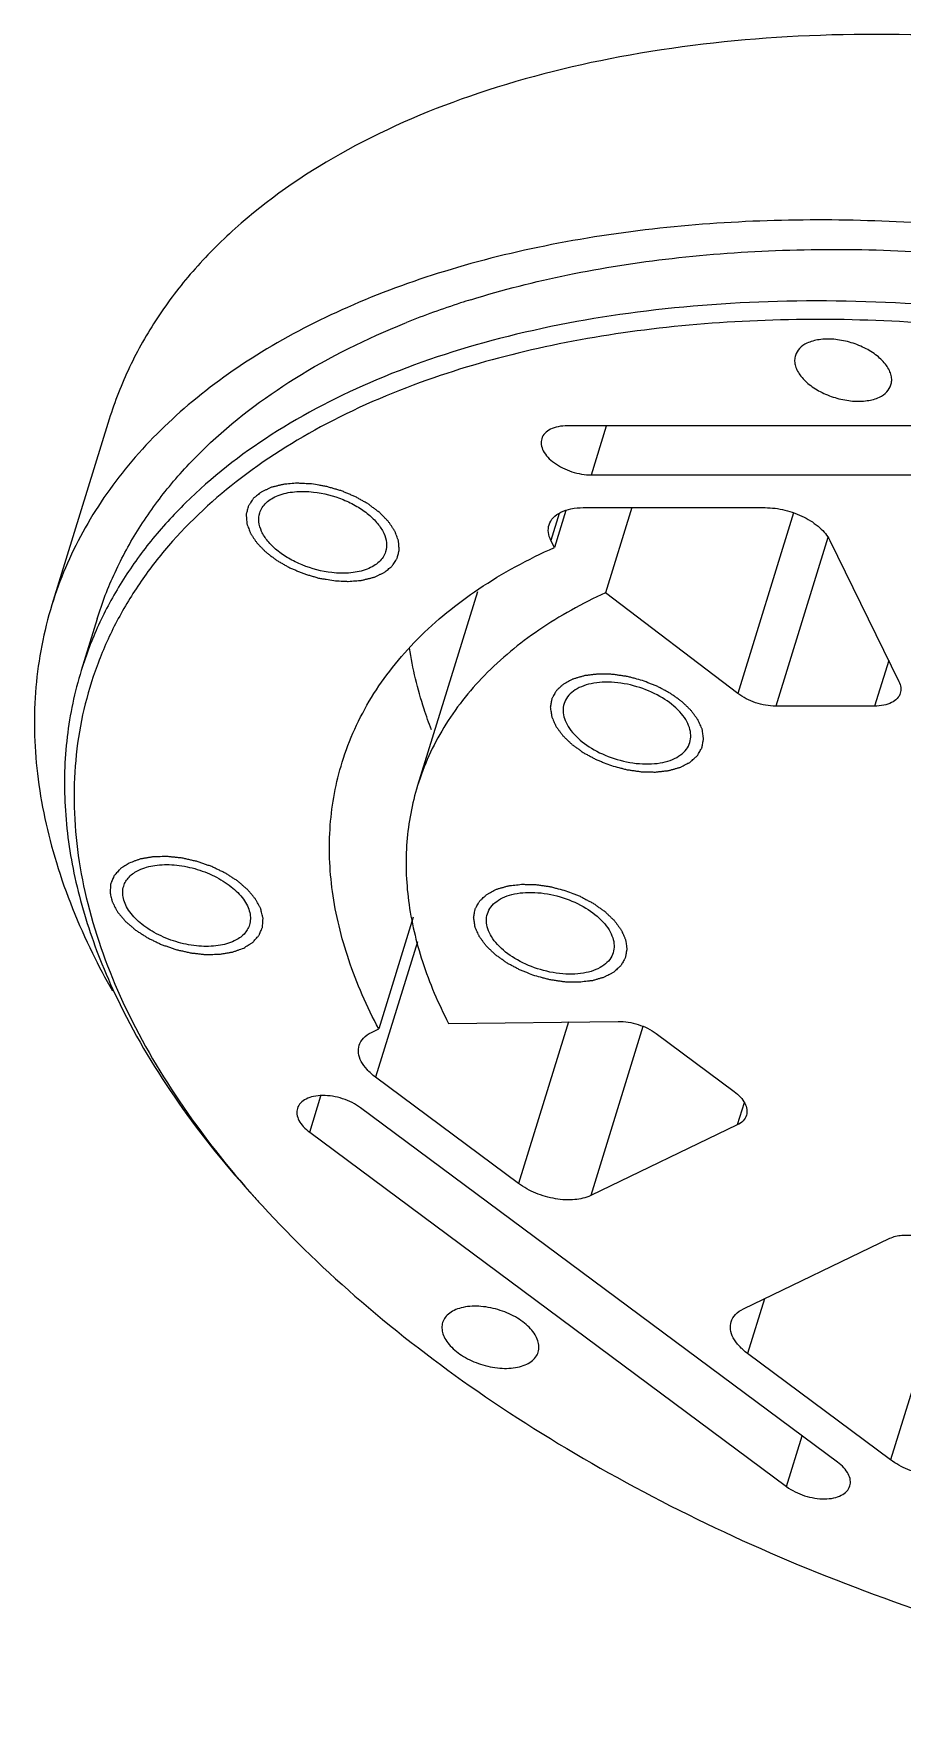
# Model space of a CAD drawing. Header units: millimetres. Extents: x -1 to 595, y 0 to 420.
# Drawn here: x 263.9 to 296.9, y 75.7 to 139.3 of the extents above; entities that cross this region are included whole.
import ezdxf

# ---------------------------------------------------------------- set-up
doc = ezdxf.new("R2010")
doc.units = ezdxf.units.MM
doc.header["$LTSCALE"] = 32.67
doc.layers.get('0').update_dxf_attribs({"linetype": 'CONTINUOUS'})
doc.layers.add('3_ALL_AXES', color=7, linetype='CONTINUOUS')
doc.layers.add('7_ALL_FEATURES', color=7, linetype='CONTINUOUS')

msp = doc.modelspace()

# ---------------------------------------------------------------- linework, layer by layer
at = {"color": 7, "linetype": 'CONTINUOUS'}
for p, q in [((266.7836, 124.6029), (264.605, 117.5529)), ((307.2134, 124.3538), (284.1869, 124.3538)), ((285.102, 122.489), (308.1285, 122.489)), ((284.125, 121.1354), (283.6915, 119.7326)), ((284.791, 121.2458), (291.699, 121.2458)), ((286.6369, 121.2458), (285.6383, 118.0142)), ((283.6915, 119.7326), (283.559, 120.0026)), ((294.1512, 120.0026), (296.7825, 114.6406)), ((280.77, 118.0418), (278.4967, 110.6857)), ((290.6578, 114.1885), (285.6383, 118.0142)), ((295.8585, 113.7081), (292.1019, 113.7081)), ((278.3315, 105.6862), (277.0198, 101.4416)), ((279.6715, 101.6558), (286.1144, 101.7322)), ((276.7396, 101.3066), (277.0198, 101.4416)), ((287.5637, 101.2661), (290.5194, 99.0706)), ((282.334, 95.5709), (276.8988, 99.6084)), ((294.4508, 84.9902), (276.3332, 98.4484)), ((274.3978, 97.516), (292.5154, 84.0578)), ((290.6387, 97.7969), (285.0737, 95.1158)), ((290.8714, 90.8092), (296.4364, 93.4902)), ((296.4658, 85.0735), (291.0305, 89.1109))]:
    msp.add_line(p, q, dxfattribs=at)
at = {"color": 9, "linetype": 'CONTINUOUS'}
for p, q in [((285.102, 122.489), (285.6783, 124.3538)), ((283.8753, 121.0262), (283.559, 120.0026)), ((292.7776, 121.0479), (290.6578, 114.1885)), ((294.0794, 120.1072), (292.1019, 113.7081)), ((296.3923, 115.4357), (295.8585, 113.7081)), ((278.4874, 104.7493), (276.8988, 99.6084)), ((284.2311, 101.7099), (282.334, 95.5709)), ((287.0583, 101.5378), (285.0737, 95.1158)), ((274.3978, 97.516), (274.8258, 98.9013)), ((290.8988, 98.6384), (290.6387, 97.7969)), ((298.8735, 92.8649), (296.4658, 85.0735)), ((291.6749, 91.1963), (291.0305, 89.1109)), ((292.5154, 84.0578), (293.1111, 85.9854))]:
    msp.add_line(p, q, dxfattribs=at)
at = {"color": 7, "linetype": 'CONTINUOUS'}
for points, knots in [([(350.85, 111.3758), (350.0599, 112.9858), (348.0534, 116.1946), (344.1545, 120.6366), (339.3328, 124.8241), (333.7168, 128.6472), (327.4551, 132.0066), (320.7147, 134.8128), (313.6759, 136.9908), (306.5275, 138.4821), (299.4609, 139.2468), (292.6642, 139.2643), (286.3171, 138.5333), (280.5845, 137.0693), (275.6161, 134.905), (272.1458, 132.4944), (269.9348, 130.2677), (268.583, 128.5), (267.5131, 126.6124), (266.9923, 125.2784), (266.7833, 124.6017)], [0, 0, 0, 0, 0.0543444, 0.1139481, 0.1785209, 0.2473446, 0.3194049, 0.3934861, 0.4682571, 0.5423489, 0.6144297, 0.6832828, 0.7478911, 0.8075362, 0.8619199, 0.9113104, 0.9344538, 0.956783, 0.9785396, 1, 1, 1, 1]), ([(283.2114, 123.8644), (283.1893, 123.7928), (283.179, 123.6283), (283.2677, 123.3828), (283.4438, 123.1461), (283.6951, 122.9291), (284.0063, 122.7438), (284.4708, 122.5559), (284.8514, 122.489), (285.102, 122.489)], [0, 0, 0, 0, 0.0864414, 0.1830848, 0.2952936, 0.4232571, 0.5636401, 0.7109672, 1, 1, 1, 1]), ([(284.1869, 124.3538), (284.0695, 124.3538), (283.8484, 124.3352), (283.5512, 124.2419), (283.3248, 124.0867), (283.2345, 123.9391), (283.2114, 123.8644)], [0, 0, 0, 0, 0.3037334, 0.5699635, 0.7977587, 1, 1, 1, 1]), ([(283.4904, 120.5933), (283.5212, 120.6929), (283.6415, 120.8897), (283.9435, 121.0964), (284.3397, 121.221), (284.6345, 121.2458), (284.791, 121.2458)], [0, 0, 0, 0, 0.202228, 0.4300771, 0.6961975, 1, 1, 1, 1]), ([(291.699, 121.2458), (291.9515, 121.2458), (292.4643, 121.1766), (293.1758, 120.9155), (293.7684, 120.5302), (294.0624, 120.1836), (294.1512, 120.0026)], [0, 0, 0, 0, 0.264725, 0.5366502, 0.7885287, 1, 1, 1, 1]), ([(283.559, 120.0026), (283.5122, 120.0979), (283.4467, 120.2935), (283.4621, 120.5019), (283.4904, 120.5933)], [0, 0, 0, 0, 0.5259618, 1, 1, 1, 1]), ([(275.631, 111.5731), (275.7637, 112.0022), (276.0856, 112.8489), (276.7289, 114.0579), (277.5294, 115.2026), (278.823, 116.6598), (280.8395, 118.2882), (282.695, 119.2877), (283.6915, 119.7326)], [0, 0, 0, 0, 0.11402, 0.2292481, 0.3468204, 0.4677741, 0.7229557, 1, 1, 1, 1]), ([(285.6383, 118.0142), (284.7558, 117.6098), (283.1125, 116.704), (281.0091, 114.978), (279.4225, 112.9699), (278.735, 111.4564), (278.4972, 110.6871)], [0, 0, 0, 0, 0.2766668, 0.531903, 0.7704923, 1, 1, 1, 1]), ([(279.0238, 112.8102), (278.924, 113.0692), (278.5625, 114.0819), (278.3059, 115.1333), (278.1887, 115.9224)], [0, 0, 0, 0, 0.2581204, 1, 1, 1, 1]), ([(296.7825, 114.6406), (296.8176, 114.5691), (296.8666, 114.4224), (296.8552, 114.2661), (296.834, 114.1975)], [0, 0, 0, 0, 0.5257576, 1, 1, 1, 1]), ([(292.1019, 113.7081), (291.8435, 113.7081), (291.3293, 113.8011), (290.8607, 114.0339), (290.6578, 114.1885)], [0, 0, 0, 0, 0.5033447, 1, 1, 1, 1]), ([(296.834, 114.1975), (296.8109, 114.1229), (296.7206, 113.9753), (296.4941, 113.8201), (296.197, 113.7268), (295.9758, 113.7081), (295.8585, 113.7081)], [0, 0, 0, 0, 0.2022154, 0.4300185, 0.6962564, 1, 1, 1, 1]), ([(277.0198, 101.4416), (276.5726, 102.2856), (275.8251, 103.9819), (275.1839, 106.6032), (275.0855, 109.1591), (275.3914, 110.7977), (275.631, 111.5731)], [0, 0, 0, 0, 0.2733415, 0.5277833, 0.7677657, 1, 1, 1, 1]), ([(278.4972, 110.6871), (278.2835, 109.9956), (278.0079, 108.5359), (278.0825, 106.2593), (278.6332, 103.9235), (279.2822, 102.4094), (279.6715, 101.6558)], [0, 0, 0, 0, 0.232735, 0.4729795, 0.727273, 1, 1, 1, 1]), ([(286.1144, 101.7322), (286.3721, 101.7352), (286.8875, 101.647), (287.3583, 101.4187), (287.5637, 101.2661)], [0, 0, 0, 0, 0.5017836, 1, 1, 1, 1]), ([(276.2783, 100.8207), (276.3099, 100.923), (276.4353, 101.1252), (276.6304, 101.254), (276.7396, 101.3066)], [0, 0, 0, 0, 0.468935, 1, 1, 1, 1]), ([(276.8988, 99.6084), (276.7823, 99.6949), (276.5763, 99.8762), (276.3486, 100.1882), (276.2349, 100.5109), (276.2492, 100.7266), (276.2783, 100.8207)], [0, 0, 0, 0, 0.3017904, 0.566564, 0.7950819, 1, 1, 1, 1]), ([(276.3332, 98.4484), (276.2331, 98.5228), (276.0126, 98.6559), (275.6522, 98.8026), (275.2724, 98.8944), (274.8988, 98.9253), (274.5557, 98.893), (274.2646, 98.7986), (274.043, 98.6441), (273.955, 98.4984), (273.9322, 98.4247)], [0, 0, 0, 0, 0.1394975, 0.2863954, 0.4337791, 0.5749137, 0.7038587, 0.8168403, 0.9137528, 1, 1, 1, 1]), ([(290.5194, 99.0706), (290.6067, 99.0057), (290.7611, 98.8698), (290.9318, 98.6361), (291.0171, 98.3941), (291.0067, 98.2325), (290.9849, 98.1619)], [0, 0, 0, 0, 0.3016789, 0.5665926, 0.7950831, 1, 1, 1, 1]), ([(273.9322, 98.4247), (273.9105, 98.3541), (273.9001, 98.1924), (273.9853, 97.9505), (274.1561, 97.7168), (274.3105, 97.5809), (274.3978, 97.516)], [0, 0, 0, 0, 0.2049337, 0.4334188, 0.6983271, 1, 1, 1, 1]), ([(290.9849, 98.1619), (290.9613, 98.085), (290.8672, 97.9332), (290.7207, 97.8363), (290.6387, 97.7969)], [0, 0, 0, 0, 0.4690612, 1, 1, 1, 1]), ([(285.0737, 95.1158), (284.8864, 95.0256), (284.4336, 94.925), (283.7168, 94.9666), (282.9867, 95.1758), (282.5342, 95.4222), (282.334, 95.5709)], [0, 0, 0, 0, 0.2162571, 0.4704579, 0.7407835, 1, 1, 1, 1]), ([(296.4364, 93.4902), (296.5769, 93.5579), (296.9165, 93.6334), (297.4541, 93.6021), (298.0016, 93.4453), (298.341, 93.2604), (298.4911, 93.1489)], [0, 0, 0, 0, 0.2162656, 0.4704628, 0.7407723, 1, 1, 1, 1]), ([(291.0305, 89.1109), (290.914, 89.1975), (290.708, 89.3788), (290.4804, 89.6907), (290.3666, 90.0135), (290.3809, 90.2291), (290.41, 90.3233)], [0, 0, 0, 0, 0.3017904, 0.566564, 0.7950819, 1, 1, 1, 1]), ([(290.41, 90.3233), (290.4416, 90.4256), (290.5671, 90.6277), (290.7622, 90.7566), (290.8714, 90.8092)], [0, 0, 0, 0, 0.468935, 1, 1, 1, 1]), ([(294.9163, 84.0815), (294.9381, 84.1521), (294.9485, 84.3138), (294.8632, 84.5557), (294.6925, 84.7894), (294.5381, 84.9253), (294.4508, 84.9902)], [0, 0, 0, 0, 0.2049337, 0.4334188, 0.6983271, 1, 1, 1, 1]), ([(299.2055, 84.6184), (299.0181, 84.5281), (298.5653, 84.4275), (297.8485, 84.4692), (297.1184, 84.6784), (296.6659, 84.9248), (296.4658, 85.0735)], [0, 0, 0, 0, 0.2162571, 0.4704579, 0.7407835, 1, 1, 1, 1]), ([(292.5154, 84.0578), (292.6155, 83.9834), (292.8359, 83.8503), (293.1964, 83.7036), (293.5762, 83.6118), (293.9498, 83.5809), (294.2929, 83.6132), (294.584, 83.7076), (294.8055, 83.8621), (294.8936, 84.0078), (294.9163, 84.0815)], [0, 0, 0, 0, 0.1394975, 0.2863954, 0.4337791, 0.5749137, 0.7038587, 0.8168403, 0.9137528, 1, 1, 1, 1])]:
    msp.add_open_spline(points, degree=3, knots=knots, dxfattribs=at)
at = {"color": 2, "linetype": 'CONTINUOUS'}
for points, knots in [([(274.4699, 122.1453), (274.3781, 122.15), (274.2398, 122.1578), (274.0571, 122.1649), (273.9159, 122.1784), (273.7907, 122.1611), (273.6613, 122.152), (273.554, 122.1431), (273.469, 122.1349), (273.4022, 122.1327), (273.3475, 122.1154), (273.2704, 122.0978), (273.1756, 122.0737), (273.0796, 122.0509), (273.0044, 122.0311), (272.9441, 122.0202), (272.8985, 121.9944), (272.8325, 121.9652), (272.752, 121.9268), (272.6699, 121.8896), (272.6065, 121.8585), (272.5534, 121.8384), (272.5211, 121.8063), (272.4708, 121.7676), (272.4106, 121.7178), (272.3486, 121.6689), (272.3012, 121.6287), (272.26, 121.6013), (272.2404, 121.5633), (272.2067, 121.5164), (272.1674, 121.4564), (272.1262, 121.3972), (272.0956, 121.3489), (272.0666, 121.3149), (272.0608, 121.2727), (272.0449, 121.2192), (272.028, 121.1513), (272.0091, 121.084), (271.9965, 121.0295), (271.9807, 120.9904), (271.9891, 120.9444), (271.9918, 120.8854), (271.9984, 120.8109), (272.0029, 120.7367), (272.009, 120.6772), (272.0073, 120.6329), (272.0294, 120.5872), (272.0505, 120.5269), (272.08, 120.4512), (272.1075, 120.3756), (272.1318, 120.3152), (272.1442, 120.2697), (272.1791, 120.2246), (272.2177, 120.1644), (272.2689, 120.0891), (272.3182, 120.0137), (272.3599, 119.9537), (272.3857, 119.9078), (272.4321, 119.8653), (272.4867, 119.8073), (272.5577, 119.7354), (272.627, 119.6631), (272.6844, 119.6057), (272.7224, 119.5614), (272.7799, 119.5221), (272.8498, 119.4679), (272.9391, 119.4005), (273.0471, 119.3209), (273.1485, 119.2358), (273.2756, 119.1711), (273.3955, 119.1005), (273.5187, 119.033), (273.6359, 118.9591), (273.7739, 118.9077), (273.9061, 118.8498), (274.0406, 118.7953), (274.1716, 118.7334), (274.3145, 118.6978), (274.4541, 118.6545), (274.5951, 118.6152), (274.734, 118.5679), (274.8799, 118.5488), (275.0719, 118.5134), (275.2165, 118.489), (275.3128, 118.4723)], [0, 0, 0, 0, 0.03125, 0.046875, 0.0625, 0.078125, 0.09375, 0.109375, 0.1171875, 0.125, 0.1328125, 0.140625, 0.15625, 0.171875, 0.1796875, 0.1875, 0.1953125, 0.203125, 0.21875, 0.234375, 0.2421875, 0.25, 0.2578125, 0.265625, 0.28125, 0.296875, 0.3046875, 0.3125, 0.3203125, 0.328125, 0.34375, 0.359375, 0.3671875, 0.375, 0.3828125, 0.390625, 0.40625, 0.421875, 0.4296875, 0.4375, 0.4453125, 0.453125, 0.46875, 0.484375, 0.4921875, 0.5, 0.5078125, 0.515625, 0.53125, 0.546875, 0.5546875, 0.5625, 0.5703125, 0.578125, 0.59375, 0.609375, 0.6171875, 0.625, 0.6328125, 0.640625, 0.65625, 0.671875, 0.6796875, 0.6875, 0.6953125, 0.703125, 0.71875, 0.734375, 0.75, 0.765625, 0.78125, 0.796875, 0.8125, 0.828125, 0.84375, 0.859375, 0.875, 0.890625, 0.90625, 0.921875, 0.9375, 0.953125, 0.96875, 1, 1, 1, 1]), ([(275.3128, 118.4723), (275.4047, 118.4677), (275.5429, 118.4599), (275.7256, 118.4527), (275.8668, 118.4393), (275.992, 118.4565), (276.1214, 118.4657), (276.2287, 118.4746), (276.3137, 118.4828), (276.3805, 118.485), (276.4352, 118.5022), (276.5123, 118.5199), (276.6071, 118.544), (276.7031, 118.5668), (276.7783, 118.5866), (276.8386, 118.5975), (276.8842, 118.6233), (276.9502, 118.6525), (277.0307, 118.6909), (277.1128, 118.7281), (277.1762, 118.7591), (277.2293, 118.7793), (277.2616, 118.8114), (277.3119, 118.85), (277.3721, 118.8999), (277.4341, 118.9487), (277.4815, 118.989), (277.5227, 119.0163), (277.5423, 119.0543), (277.576, 119.1013), (277.6153, 119.1613), (277.6565, 119.2205), (277.6871, 119.2687), (277.7161, 119.3027), (277.7219, 119.345), (277.7378, 119.3985), (277.7547, 119.4664), (277.7736, 119.5336), (277.7862, 119.5882), (277.802, 119.6272), (277.7936, 119.6733), (277.7909, 119.7322), (277.7843, 119.8068), (277.7798, 119.881), (277.7737, 119.9405), (277.7754, 119.9848), (277.7533, 120.0304), (277.7322, 120.0908), (277.7027, 120.1665), (277.6752, 120.2421), (277.6509, 120.3025), (277.6385, 120.3479), (277.6036, 120.393), (277.565, 120.4533), (277.5138, 120.5286), (277.4645, 120.604), (277.4228, 120.664), (277.397, 120.7098), (277.3506, 120.7524), (277.296, 120.8103), (277.225, 120.8823), (277.1557, 120.9546), (277.0983, 121.0119), (277.0603, 121.0562), (277.0028, 121.0956), (276.9329, 121.1497), (276.8436, 121.2171), (276.7356, 121.2968), (276.6342, 121.3818), (276.5071, 121.4466), (276.3872, 121.5171), (276.264, 121.5847), (276.1468, 121.6585), (276.0088, 121.71), (275.8766, 121.7679), (275.7421, 121.8224), (275.6111, 121.8842), (275.4682, 121.9199), (275.3286, 121.9631), (275.1876, 122.0025), (275.0487, 122.0498), (274.9028, 122.0689), (274.7108, 122.1043), (274.5662, 122.1286), (274.4699, 122.1453)], [0, 0, 0, 0, 0.03125, 0.046875, 0.0625, 0.078125, 0.09375, 0.109375, 0.1171875, 0.125, 0.1328125, 0.140625, 0.15625, 0.171875, 0.1796875, 0.1875, 0.1953125, 0.203125, 0.21875, 0.234375, 0.2421875, 0.25, 0.2578125, 0.265625, 0.28125, 0.296875, 0.3046875, 0.3125, 0.3203125, 0.328125, 0.34375, 0.359375, 0.3671875, 0.375, 0.3828125, 0.390625, 0.40625, 0.421875, 0.4296875, 0.4375, 0.4453125, 0.453125, 0.46875, 0.484375, 0.4921875, 0.5, 0.5078125, 0.515625, 0.53125, 0.546875, 0.5546875, 0.5625, 0.5703125, 0.578125, 0.59375, 0.609375, 0.6171875, 0.625, 0.6328125, 0.640625, 0.65625, 0.671875, 0.6796875, 0.6875, 0.6953125, 0.703125, 0.71875, 0.734375, 0.75, 0.765625, 0.78125, 0.796875, 0.8125, 0.828125, 0.84375, 0.859375, 0.875, 0.890625, 0.90625, 0.921875, 0.9375, 0.953125, 0.96875, 1, 1, 1, 1]), ([(287.0387, 114.6776), (286.9446, 114.7026), (286.8034, 114.741), (286.615, 114.7891), (286.4739, 114.8328), (286.3324, 114.8473), (286.1908, 114.8702), (286.0499, 114.8888), (285.9065, 114.9161), (285.7721, 114.9129), (285.6354, 114.9176), (285.5217, 114.9204), (285.4313, 114.9215), (285.3616, 114.9263), (285.2991, 114.9156), (285.2132, 114.9067), (285.1069, 114.8935), (284.9996, 114.8817), (284.9152, 114.8707), (284.848, 114.8663), (284.796, 114.8472), (284.7212, 114.8269), (284.6298, 114.7996), (284.537, 114.7735), (284.4646, 114.7512), (284.4058, 114.7381), (284.3638, 114.7112), (284.3019, 114.6802), (284.2268, 114.6397), (284.1501, 114.6003), (284.0908, 114.5675), (284.0411, 114.5461), (284.0112, 114.5125), (283.9643, 114.472), (283.9084, 114.4197), (283.8507, 114.3685), (283.8068, 114.3263), (283.7682, 114.2977), (283.7511, 114.2577), (283.7208, 114.2084), (283.6858, 114.1452), (283.6488, 114.0829), (283.6217, 114.0323), (283.595, 113.9961), (283.5926, 113.9533), (283.5809, 113.8985), (283.5695, 113.8292), (283.5559, 113.7604), (283.5475, 113.7048), (283.535, 113.6644), (283.5464, 113.619), (283.5531, 113.5603), (283.5648, 113.4863), (283.5743, 113.4126), (283.5844, 113.3534), (283.5858, 113.3096), (283.6107, 113.2637), (283.6357, 113.2032), (283.67, 113.1273), (283.7022, 113.0516), (283.7304, 112.9909), (283.7455, 112.9456), (283.7839, 112.8998), (283.827, 112.8389), (283.8838, 112.7628), (283.9388, 112.6864), (283.9848, 112.6259), (284.0143, 112.579), (284.0629, 112.5376), (284.1211, 112.4804), (284.1962, 112.4097), (284.2698, 112.3384), (284.3305, 112.2821), (284.3715, 112.2381), (284.4296, 112.2009), (284.5012, 112.1489), (284.5922, 112.0844), (284.7025, 112.0081), (284.8058, 111.9268), (284.9362, 111.8643), (285.059, 111.7964), (285.1853, 111.7313), (285.3049, 111.6601), (285.4477, 111.6107), (285.63, 111.5371), (285.7686, 111.4836), (285.8606, 111.4476)], [0, 0, 0, 0, 0.03125, 0.046875, 0.0625, 0.078125, 0.09375, 0.109375, 0.125, 0.140625, 0.15625, 0.171875, 0.1796875, 0.1875, 0.1953125, 0.203125, 0.21875, 0.234375, 0.2421875, 0.25, 0.2578125, 0.265625, 0.28125, 0.296875, 0.3046875, 0.3125, 0.3203125, 0.328125, 0.34375, 0.359375, 0.3671875, 0.375, 0.3828125, 0.390625, 0.40625, 0.421875, 0.4296875, 0.4375, 0.4453125, 0.453125, 0.46875, 0.484375, 0.4921875, 0.5, 0.5078125, 0.515625, 0.53125, 0.546875, 0.5546875, 0.5625, 0.5703125, 0.578125, 0.59375, 0.609375, 0.6171875, 0.625, 0.6328125, 0.640625, 0.65625, 0.671875, 0.6796875, 0.6875, 0.6953125, 0.703125, 0.71875, 0.734375, 0.7421875, 0.75, 0.7578125, 0.765625, 0.78125, 0.796875, 0.8046875, 0.8125, 0.8203125, 0.828125, 0.84375, 0.859375, 0.875, 0.890625, 0.90625, 0.921875, 0.9375, 0.953125, 0.96875, 1, 1, 1, 1]), ([(285.8606, 111.4476), (285.9547, 111.4225), (286.0959, 111.3842), (286.2843, 111.3361), (286.4254, 111.2924), (286.5669, 111.2779), (286.7085, 111.255), (286.8494, 111.2364), (286.9928, 111.209), (287.1272, 111.2123), (287.2639, 111.2075), (287.3776, 111.2048), (287.468, 111.2037), (287.5377, 111.1988), (287.6002, 111.2096), (287.6861, 111.2185), (287.7924, 111.2316), (287.8997, 111.2434), (287.9841, 111.2545), (288.0513, 111.2588), (288.1033, 111.2779), (288.1781, 111.2983), (288.2695, 111.3256), (288.3622, 111.3516), (288.4347, 111.3739), (288.4935, 111.3871), (288.5355, 111.4139), (288.5974, 111.4449), (288.6725, 111.4855), (288.7492, 111.5249), (288.8085, 111.5577), (288.8582, 111.5791), (288.8881, 111.6127), (288.935, 111.6532), (288.9909, 111.7054), (289.0486, 111.7567), (289.0925, 111.7988), (289.1311, 111.8275), (289.1482, 111.8674), (289.1785, 111.9168), (289.2135, 111.9799), (289.2505, 112.0422), (289.2775, 112.0929), (289.3042, 112.1291), (289.3066, 112.1719), (289.3184, 112.2267), (289.3298, 112.296), (289.3434, 112.3648), (289.3518, 112.4204), (289.3643, 112.4608), (289.3529, 112.5061), (289.3462, 112.5648), (289.3345, 112.6388), (289.325, 112.7125), (289.3149, 112.7717), (289.3135, 112.8156), (289.2886, 112.8615), (289.2636, 112.922), (289.2293, 112.9978), (289.1971, 113.0736), (289.1688, 113.1342), (289.1538, 113.1796), (289.1154, 113.2254), (289.0723, 113.2863), (289.0155, 113.3624), (288.9605, 113.4387), (288.9145, 113.4993), (288.885, 113.5461), (288.8364, 113.5876), (288.7782, 113.6447), (288.703, 113.7155), (288.6295, 113.7867), (288.5688, 113.843), (288.5277, 113.887), (288.4697, 113.9243), (288.3981, 113.9763), (288.3071, 114.0407), (288.1968, 114.1171), (288.0935, 114.1984), (287.9631, 114.2609), (287.8403, 114.3288), (287.714, 114.3938), (287.5944, 114.465), (287.4516, 114.5145), (287.2692, 114.5881), (287.1307, 114.6415), (287.0387, 114.6776)], [0, 0, 0, 0, 0.03125, 0.046875, 0.0625, 0.078125, 0.09375, 0.109375, 0.125, 0.140625, 0.15625, 0.171875, 0.1796875, 0.1875, 0.1953125, 0.203125, 0.21875, 0.234375, 0.2421875, 0.25, 0.2578125, 0.265625, 0.28125, 0.296875, 0.3046875, 0.3125, 0.3203125, 0.328125, 0.34375, 0.359375, 0.3671875, 0.375, 0.3828125, 0.390625, 0.40625, 0.421875, 0.4296875, 0.4375, 0.4453125, 0.453125, 0.46875, 0.484375, 0.4921875, 0.5, 0.5078125, 0.515625, 0.53125, 0.546875, 0.5546875, 0.5625, 0.5703125, 0.578125, 0.59375, 0.609375, 0.6171875, 0.625, 0.6328125, 0.640625, 0.65625, 0.671875, 0.6796875, 0.6875, 0.6953125, 0.703125, 0.71875, 0.734375, 0.7421875, 0.75, 0.7578125, 0.765625, 0.78125, 0.796875, 0.8046875, 0.8125, 0.8203125, 0.828125, 0.84375, 0.859375, 0.875, 0.890625, 0.90625, 0.921875, 0.9375, 0.953125, 0.96875, 1, 1, 1, 1]), ([(271.8943, 104.5166), (271.9501, 104.5519), (272.0333, 104.6051), (272.1318, 104.6664), (272.1861, 104.7025), (272.2323, 104.7266), (272.2578, 104.7622), (272.2991, 104.8056), (272.3479, 104.8613), (272.3987, 104.9162), (272.4369, 104.961), (272.4716, 104.9922), (272.4836, 105.0328), (272.5076, 105.0836), (272.5345, 105.1483), (272.5636, 105.2122), (272.5843, 105.2642), (272.6061, 105.3011), (272.6041, 105.3461), (272.6097, 105.4033), (272.6137, 105.4758), (272.6197, 105.5478), (272.622, 105.6058), (272.6301, 105.6485), (272.614, 105.694), (272.601, 105.7536), (272.5816, 105.8285), (272.5643, 105.9033), (272.548, 105.9632), (272.5418, 106.0079), (272.5125, 106.0535), (272.4816, 106.1141), (272.4398, 106.1899), (272.4001, 106.2657), (272.366, 106.3262), (272.3461, 106.3721), (272.3046, 106.416), (272.2569, 106.4753), (272.1945, 106.5491), (272.1339, 106.6231), (272.0832, 106.6819), (272.0506, 106.727), (271.9973, 106.7685), (271.9334, 106.825), (271.8516, 106.8954), (271.7522, 106.9788), (271.6605, 107.0671), (271.5394, 107.1371), (271.4267, 107.2125), (271.3101, 107.285), (271.2006, 107.3634), (271.0665, 107.4213), (270.9393, 107.4851), (270.8091, 107.5457), (270.6838, 107.6132), (270.5423, 107.6561), (270.4054, 107.7062), (270.2666, 107.7525), (270.131, 107.8065), (269.9842, 107.8334), (269.8403, 107.8681), (269.6961, 107.8987), (269.5502, 107.9381), (269.4115, 107.9463), (269.2706, 107.9634), (269.1311, 107.976), (268.9882, 107.9975), (268.8574, 107.9881), (268.7234, 107.9869), (268.6121, 107.9846), (268.5239, 107.9817), (268.4551, 107.9834), (268.3966, 107.97), (268.315, 107.9574), (268.2144, 107.9397), (268.1127, 107.9233), (268.0328, 107.9086), (267.9694, 107.9016), (267.9189, 107.8793), (267.8471, 107.855), (267.7236, 107.8098), (267.617, 107.772), (267.5461, 107.7466)], [0, 0, 0, 0, 0.03125, 0.046875, 0.0546875, 0.0625, 0.0703125, 0.078125, 0.09375, 0.109375, 0.1171875, 0.125, 0.1328125, 0.140625, 0.15625, 0.171875, 0.1796875, 0.1875, 0.1953125, 0.203125, 0.21875, 0.234375, 0.2421875, 0.25, 0.2578125, 0.265625, 0.28125, 0.296875, 0.3046875, 0.3125, 0.3203125, 0.328125, 0.34375, 0.359375, 0.3671875, 0.375, 0.3828125, 0.390625, 0.40625, 0.421875, 0.4296875, 0.4375, 0.4453125, 0.453125, 0.46875, 0.484375, 0.5, 0.515625, 0.53125, 0.546875, 0.5625, 0.578125, 0.59375, 0.609375, 0.625, 0.640625, 0.65625, 0.671875, 0.6875, 0.703125, 0.71875, 0.734375, 0.75, 0.765625, 0.78125, 0.796875, 0.8125, 0.828125, 0.84375, 0.859375, 0.8671875, 0.875, 0.8828125, 0.890625, 0.90625, 0.921875, 0.9296875, 0.9375, 0.9453125, 0.953125, 0.96875, 1, 1, 1, 1]), ([(267.5461, 107.7466), (267.4903, 107.7113), (267.4071, 107.6581), (267.3086, 107.5968), (267.2543, 107.5607), (267.2081, 107.5367), (267.1826, 107.5011), (267.1413, 107.4577), (267.0925, 107.4019), (267.0417, 107.3471), (267.0035, 107.3022), (266.9688, 107.271), (266.9568, 107.2304), (266.9328, 107.1797), (266.9058, 107.115), (266.8768, 107.051), (266.8561, 106.999), (266.8343, 106.9622), (266.8363, 106.9171), (266.8307, 106.8599), (266.8267, 106.7874), (266.8207, 106.7154), (266.8184, 106.6575), (266.8103, 106.6147), (266.8264, 106.5693), (266.8394, 106.5096), (266.8588, 106.4347), (266.8761, 106.36), (266.8924, 106.3), (266.8986, 106.2554), (266.9279, 106.2097), (266.9588, 106.1491), (267.0006, 106.0733), (267.0403, 105.9975), (267.0744, 105.937), (267.0943, 105.8911), (267.1358, 105.8472), (267.1835, 105.788), (267.2459, 105.7142), (267.3065, 105.6402), (267.3572, 105.5813), (267.3898, 105.5362), (267.4431, 105.4948), (267.5069, 105.4383), (267.5888, 105.3678), (267.6882, 105.2844), (267.7799, 105.1962), (267.9009, 105.1261), (268.0137, 105.0508), (268.1303, 104.9782), (268.2398, 104.8999), (268.3739, 104.842), (268.5011, 104.7782), (268.6312, 104.7176), (268.7566, 104.65), (268.898, 104.6071), (269.035, 104.5571), (269.1738, 104.5108), (269.3094, 104.4568), (269.4562, 104.4298), (269.6001, 104.3951), (269.7443, 104.3645), (269.8902, 104.3251), (270.0289, 104.317), (270.1698, 104.2999), (270.3093, 104.2872), (270.4522, 104.2658), (270.583, 104.2751), (270.7169, 104.2764), (270.8283, 104.2787), (270.9165, 104.2815), (270.9853, 104.2798), (271.0438, 104.2932), (271.1254, 104.3058), (271.226, 104.3235), (271.3277, 104.3399), (271.4076, 104.3546), (271.471, 104.3617), (271.5215, 104.3839), (271.5933, 104.4083), (271.7168, 104.4534), (271.8234, 104.4912), (271.8943, 104.5166)], [0, 0, 0, 0, 0.03125, 0.046875, 0.0546875, 0.0625, 0.0703125, 0.078125, 0.09375, 0.109375, 0.1171875, 0.125, 0.1328125, 0.140625, 0.15625, 0.171875, 0.1796875, 0.1875, 0.1953125, 0.203125, 0.21875, 0.234375, 0.2421875, 0.25, 0.2578125, 0.265625, 0.28125, 0.296875, 0.3046875, 0.3125, 0.3203125, 0.328125, 0.34375, 0.359375, 0.3671875, 0.375, 0.3828125, 0.390625, 0.40625, 0.421875, 0.4296875, 0.4375, 0.4453125, 0.453125, 0.46875, 0.484375, 0.5, 0.515625, 0.53125, 0.546875, 0.5625, 0.578125, 0.59375, 0.609375, 0.625, 0.640625, 0.65625, 0.671875, 0.6875, 0.703125, 0.71875, 0.734375, 0.75, 0.765625, 0.78125, 0.796875, 0.8125, 0.828125, 0.84375, 0.859375, 0.8671875, 0.875, 0.8828125, 0.890625, 0.90625, 0.921875, 0.9296875, 0.9375, 0.9453125, 0.953125, 0.96875, 1, 1, 1, 1]), ([(282.9481, 103.4626), (282.8576, 103.498), (282.7215, 103.5503), (282.542, 103.6226), (282.4025, 103.6706), (282.2817, 103.7419), (282.1554, 103.8067), (282.0323, 103.8744), (281.9018, 103.9367), (281.7981, 104.0178), (281.6874, 104.094), (281.5962, 104.1583), (281.5243, 104.2102), (281.4664, 104.2471), (281.4242, 104.2921), (281.3624, 104.3493), (281.2873, 104.4218), (281.2106, 104.4938), (281.1514, 104.5518), (281.1014, 104.5945), (281.0729, 104.64), (281.0273, 104.6996), (280.9732, 104.7745), (280.9172, 104.8493), (280.8747, 104.9092), (280.837, 104.9539), (280.8214, 104.9996), (280.793, 105.0601), (280.7603, 105.1359), (280.7256, 105.2118), (280.7003, 105.2723), (280.6752, 105.3181), (280.6735, 105.3621), (280.6631, 105.4213), (280.6532, 105.4951), (280.6411, 105.5691), (280.634, 105.6279), (280.6223, 105.6731), (280.635, 105.7145), (280.6433, 105.771), (280.6569, 105.8411), (280.6684, 105.9118), (280.6801, 105.9675), (280.6827, 106.0115), (280.7087, 106.0466), (280.7352, 106.0966), (280.7713, 106.1578), (280.8055, 106.2199), (280.8352, 106.2685), (280.8516, 106.3077), (280.8901, 106.3367), (280.9337, 106.3789), (280.9911, 106.4304), (281.0466, 106.4828), (281.0932, 106.5234), (281.1228, 106.5571), (281.1723, 106.5787), (281.2314, 106.6117), (281.3078, 106.6513), (281.3826, 106.6921), (281.4443, 106.7233), (281.4857, 106.7502), (281.5458, 106.7638), (281.6194, 106.7865), (281.7137, 106.8132), (281.8067, 106.8411), (281.8824, 106.8619), (281.9361, 106.8815), (282.0014, 106.8857), (282.0844, 106.8966), (282.1893, 106.9089), (282.316, 106.9222), (282.4379, 106.9435), (282.5779, 106.934), (282.7129, 106.9334), (282.8498, 106.9283), (282.984, 106.9321), (283.1273, 106.905), (283.2682, 106.8867), (283.4099, 106.8641), (283.5505, 106.8502), (283.6951, 106.8056), (283.8865, 106.7569), (284.0304, 106.718), (284.1262, 106.6926)], [0, 0, 0, 0, 0.03125, 0.046875, 0.0625, 0.078125, 0.09375, 0.109375, 0.125, 0.140625, 0.15625, 0.171875, 0.1796875, 0.1875, 0.1953125, 0.203125, 0.21875, 0.234375, 0.2421875, 0.25, 0.2578125, 0.265625, 0.28125, 0.296875, 0.3046875, 0.3125, 0.3203125, 0.328125, 0.34375, 0.359375, 0.3671875, 0.375, 0.3828125, 0.390625, 0.40625, 0.421875, 0.4296875, 0.4375, 0.4453125, 0.453125, 0.46875, 0.484375, 0.4921875, 0.5, 0.5078125, 0.515625, 0.53125, 0.546875, 0.5546875, 0.5625, 0.5703125, 0.578125, 0.59375, 0.609375, 0.6171875, 0.625, 0.6328125, 0.640625, 0.65625, 0.671875, 0.6796875, 0.6875, 0.6953125, 0.703125, 0.71875, 0.734375, 0.7421875, 0.75, 0.7578125, 0.765625, 0.78125, 0.796875, 0.8125, 0.828125, 0.84375, 0.859375, 0.875, 0.890625, 0.90625, 0.921875, 0.9375, 0.953125, 0.96875, 1, 1, 1, 1]), ([(284.1262, 106.6926), (284.2166, 106.6573), (284.3527, 106.605), (284.5322, 106.5327), (284.6718, 106.4846), (284.7926, 106.4133), (284.9189, 106.3486), (285.0419, 106.2809), (285.1725, 106.2186), (285.2761, 106.1375), (285.3868, 106.0613), (285.4781, 105.997), (285.5499, 105.945), (285.6079, 105.9082), (285.6501, 105.8631), (285.7119, 105.8059), (285.7869, 105.7334), (285.8637, 105.6614), (285.9229, 105.6035), (285.9729, 105.5607), (286.0014, 105.5153), (286.047, 105.4556), (286.1011, 105.3807), (286.1571, 105.306), (286.1996, 105.2461), (286.2373, 105.2014), (286.2528, 105.1557), (286.2813, 105.0951), (286.314, 105.0193), (286.3487, 104.9435), (286.3739, 104.883), (286.3991, 104.8371), (286.4007, 104.7932), (286.4112, 104.734), (286.4211, 104.6602), (286.4331, 104.5862), (286.4402, 104.5273), (286.4519, 104.4822), (286.4393, 104.4408), (286.431, 104.3843), (286.4174, 104.3141), (286.4059, 104.2435), (286.3942, 104.1878), (286.3916, 104.1437), (286.3656, 104.1086), (286.3391, 104.0587), (286.3029, 103.9974), (286.2688, 103.9353), (286.2391, 103.8867), (286.2226, 103.8476), (286.1841, 103.8186), (286.1405, 103.7764), (286.0832, 103.7249), (286.0276, 103.6725), (285.9811, 103.6318), (285.9514, 103.5981), (285.9019, 103.5766), (285.8429, 103.5436), (285.7664, 103.5039), (285.6917, 103.4632), (285.6299, 103.432), (285.5885, 103.4051), (285.5285, 103.3915), (285.4549, 103.3687), (285.3606, 103.3421), (285.2676, 103.3141), (285.1919, 103.2934), (285.1382, 103.2738), (285.0729, 103.2696), (284.9898, 103.2587), (284.8849, 103.2464), (284.7583, 103.2331), (284.6364, 103.2118), (284.4964, 103.2212), (284.3614, 103.2219), (284.2244, 103.2269), (284.0903, 103.2232), (283.9469, 103.2503), (283.8061, 103.2685), (283.6643, 103.2912), (283.5238, 103.3051), (283.3792, 103.3497), (283.1878, 103.3983), (283.0439, 103.4372), (282.9481, 103.4626)], [0, 0, 0, 0, 0.03125, 0.046875, 0.0625, 0.078125, 0.09375, 0.109375, 0.125, 0.140625, 0.15625, 0.171875, 0.1796875, 0.1875, 0.1953125, 0.203125, 0.21875, 0.234375, 0.2421875, 0.25, 0.2578125, 0.265625, 0.28125, 0.296875, 0.3046875, 0.3125, 0.3203125, 0.328125, 0.34375, 0.359375, 0.3671875, 0.375, 0.3828125, 0.390625, 0.40625, 0.421875, 0.4296875, 0.4375, 0.4453125, 0.453125, 0.46875, 0.484375, 0.4921875, 0.5, 0.5078125, 0.515625, 0.53125, 0.546875, 0.5546875, 0.5625, 0.5703125, 0.578125, 0.59375, 0.609375, 0.6171875, 0.625, 0.6328125, 0.640625, 0.65625, 0.671875, 0.6796875, 0.6875, 0.6953125, 0.703125, 0.71875, 0.734375, 0.7421875, 0.75, 0.7578125, 0.765625, 0.78125, 0.796875, 0.8125, 0.828125, 0.84375, 0.859375, 0.875, 0.890625, 0.90625, 0.921875, 0.9375, 0.953125, 0.96875, 1, 1, 1, 1])]:
    msp.add_open_spline(points, degree=3, knots=knots, dxfattribs=at)
at = {"layer": '3_ALL_AXES', "color": 7, "linetype": 'CONTINUOUS'}
for points, knots in [([(293.2861, 127.4901), (293.1823, 127.4401), (292.9968, 127.3176), (292.8776, 127.1253), (292.8476, 127.0281)], [0, 0, 0, 0, 0.531027, 1, 1, 1, 1]), ([(296.4784, 125.9066), (296.4958, 125.9629), (296.5147, 126.0844), (296.4923, 126.2733), (296.4216, 126.4654), (296.2598, 126.7311), (295.9465, 127.0396), (295.4643, 127.3364), (294.9044, 127.5492), (294.3209, 127.6569), (293.7707, 127.6498), (293.4304, 127.5597), (293.2861, 127.4901)], [0, 0, 0, 0, 0.0430103, 0.0881994, 0.1372537, 0.1911399, 0.3138106, 0.4532957, 0.601406, 0.7479954, 0.8832207, 1, 1, 1, 1]), ([(292.8476, 127.0281), (292.8302, 126.9717), (292.8113, 126.8503), (292.8337, 126.6614), (292.9044, 126.4692), (293.0662, 126.2035), (293.3795, 125.895), (293.8617, 125.5982), (294.4216, 125.3854), (295.0051, 125.2777), (295.5553, 125.2848), (295.8956, 125.3749), (296.0399, 125.4445)], [0, 0, 0, 0, 0.0430103, 0.0881994, 0.1372537, 0.1911399, 0.3138106, 0.4532957, 0.601406, 0.7479954, 0.8832207, 1, 1, 1, 1]), ([(296.0399, 125.4445), (296.1438, 125.4945), (296.3292, 125.617), (296.4484, 125.8093), (296.4784, 125.9066)], [0, 0, 0, 0, 0.531027, 1, 1, 1, 1]), ([(272.5027, 121.0466), (272.5248, 121.1182), (272.5909, 121.2592), (272.7466, 121.4428), (272.9539, 121.5967), (273.3063, 121.7653), (273.8468, 121.8765), (274.3012, 121.8661), (274.5402, 121.8393)], [0, 0, 0, 0, 0.0957902, 0.1961094, 0.3045344, 0.4232446, 0.6927954, 1, 1, 1, 1]), ([(274.5402, 121.8393), (274.9271, 121.7957), (275.4988, 121.647), (276.1844, 121.3124), (276.628, 121.0081), (276.9792, 120.6655), (277.2197, 120.3001), (277.3342, 119.9269), (277.3137, 119.6801), (277.28, 119.5711)], [0, 0, 0, 0, 0.2975476, 0.4440582, 0.5818242, 0.7067617, 0.816767, 0.9127987, 1, 1, 1, 1]), ([(275.2425, 118.7784), (274.8556, 118.8219), (274.2839, 118.9707), (273.5983, 119.3053), (273.1547, 119.6095), (272.8035, 119.9521), (272.563, 120.3175), (272.4485, 120.6908), (272.469, 120.9375), (272.5027, 121.0466)], [0, 0, 0, 0, 0.2975476, 0.4440582, 0.5818242, 0.7067617, 0.816767, 0.9127987, 1, 1, 1, 1]), ([(277.28, 119.5711), (277.2579, 119.4995), (277.1918, 119.3585), (277.0361, 119.1749), (276.8288, 119.0209), (276.4764, 118.8524), (275.9359, 118.7412), (275.4815, 118.7516), (275.2425, 118.7784)], [0, 0, 0, 0, 0.0957902, 0.1961094, 0.3045344, 0.4232446, 0.6927954, 1, 1, 1, 1]), ([(286.9405, 114.4084), (286.629, 114.5103), (286.1514, 114.6105), (285.525, 114.6231), (285.0994, 114.5718), (284.7251, 114.4612), (284.4157, 114.2941), (284.1841, 114.0741), (284.0896, 113.8929), (284.0612, 113.801)], [0, 0, 0, 0, 0.3063582, 0.4506255, 0.5843794, 0.7054698, 0.8134303, 0.9100834, 1, 1, 1, 1]), ([(288.8381, 112.3242), (288.8655, 112.4127), (288.8903, 112.6073), (288.8313, 112.9077), (288.6843, 113.2094), (288.3662, 113.6189), (287.7879, 114.0647), (287.2391, 114.3107), (286.9405, 114.4084)], [0, 0, 0, 0, 0.0907381, 0.1878272, 0.2957019, 0.4162979, 0.6925357, 1, 1, 1, 1]), ([(284.0612, 113.801), (284.0338, 113.7124), (284.009, 113.5179), (284.068, 113.2175), (284.215, 112.9157), (284.5331, 112.5063), (285.1114, 112.0604), (285.6602, 111.8144), (285.9588, 111.7168)], [0, 0, 0, 0, 0.0907381, 0.1878272, 0.2957019, 0.4162979, 0.6925357, 1, 1, 1, 1]), ([(285.9588, 111.7168), (286.2703, 111.6149), (286.7479, 111.5147), (287.3743, 111.5021), (287.7998, 111.5534), (288.1742, 111.6639), (288.4836, 111.831), (288.7152, 112.0511), (288.8097, 112.2323), (288.8381, 112.3242)], [0, 0, 0, 0, 0.3063582, 0.4506255, 0.5843794, 0.7054698, 0.8134303, 0.9100834, 1, 1, 1, 1]), ([(267.3317, 106.87), (267.3513, 106.9332), (267.4072, 107.0575), (267.5833, 107.2856), (267.7719, 107.4117), (267.9084, 107.4774)], [0, 0, 0, 0, 0.2309408, 0.4706058, 1, 1, 1, 1]), ([(267.9084, 107.4774), (268.0984, 107.5689), (268.5462, 107.6876), (269.2704, 107.6969), (270.0382, 107.5551), (270.7751, 107.275), (271.4095, 106.8844), (271.8216, 106.4782), (272.0344, 106.1286), (272.1273, 105.8757), (272.1567, 105.6271), (272.1316, 105.4674), (272.1086, 105.3932)], [0, 0, 0, 0, 0.1167878, 0.2520232, 0.3986211, 0.5467382, 0.6862198, 0.8088763, 0.8627596, 0.911802, 0.9569872, 1, 1, 1, 1]), ([(271.532, 104.7858), (271.342, 104.6943), (270.8942, 104.5756), (270.17, 104.5663), (269.4022, 104.7081), (268.6653, 104.9883), (268.0309, 105.3789), (267.6188, 105.785), (267.406, 106.1346), (267.3131, 106.3875), (267.2837, 106.6361), (267.3088, 106.7959), (267.3317, 106.87)], [0, 0, 0, 0, 0.1167878, 0.2520232, 0.3986211, 0.5467382, 0.6862198, 0.8088763, 0.8627596, 0.911802, 0.9569872, 1, 1, 1, 1]), ([(281.1487, 105.8161), (281.1771, 105.908), (281.2716, 106.0891), (281.5032, 106.3092), (281.8126, 106.4763), (282.1869, 106.5868), (282.6125, 106.6382), (283.2389, 106.6255), (283.7165, 106.5253), (284.028, 106.4235)], [0, 0, 0, 0, 0.0899166, 0.1865697, 0.2945302, 0.4156206, 0.5493745, 0.6936418, 1, 1, 1, 1]), ([(284.028, 106.4235), (284.3266, 106.3258), (284.8754, 106.0798), (285.4537, 105.634), (285.7717, 105.2245), (285.9188, 104.9228), (285.9778, 104.6223), (285.953, 104.4278), (285.9256, 104.3392)], [0, 0, 0, 0, 0.3074643, 0.5837021, 0.7042981, 0.8121728, 0.9092619, 1, 1, 1, 1]), ([(283.0462, 103.7318), (282.7477, 103.8295), (282.1989, 104.0755), (281.6205, 104.5213), (281.3025, 104.9308), (281.1555, 105.2325), (281.0965, 105.5329), (281.1213, 105.7275), (281.1487, 105.8161)], [0, 0, 0, 0, 0.3074643, 0.5837021, 0.7042981, 0.8121728, 0.9092619, 1, 1, 1, 1]), ([(272.1086, 105.3932), (272.0891, 105.33), (272.0332, 105.2058), (271.8571, 104.9776), (271.6685, 104.8516), (271.532, 104.7858)], [0, 0, 0, 0, 0.2309408, 0.4706058, 1, 1, 1, 1]), ([(285.9256, 104.3392), (285.8972, 104.2473), (285.8027, 104.0662), (285.5711, 103.8461), (285.2616, 103.679), (284.8873, 103.5684), (284.4617, 103.5171), (283.8354, 103.5297), (283.3577, 103.6299), (283.0462, 103.7318)], [0, 0, 0, 0, 0.0899166, 0.1865697, 0.2945302, 0.4156206, 0.5493745, 0.6936418, 1, 1, 1, 1]), ([(281.6362, 90.753), (281.3994, 90.8304), (280.9306, 90.9286), (280.3492, 90.9101), (279.9521, 90.793), (279.717, 90.6659), (279.5409, 90.4986), (279.4693, 90.3608), (279.4478, 90.2909)], [0, 0, 0, 0, 0.3066046, 0.5841057, 0.7052753, 0.813306, 0.9100221, 1, 1, 1, 1]), ([(279.4478, 90.2909), (279.427, 90.2236), (279.4083, 90.0758), (279.4531, 89.8475), (279.565, 89.6183), (279.8067, 89.3072), (280.2462, 88.9684), (280.6631, 88.7815), (280.89, 88.7073)], [0, 0, 0, 0, 0.090735, 0.1878292, 0.2957205, 0.4163277, 0.6925471, 1, 1, 1, 1]), ([(283.0784, 89.1694), (283.0992, 89.2367), (283.1179, 89.3845), (283.0731, 89.6128), (282.9612, 89.8421), (282.7195, 90.1531), (282.28, 90.4919), (281.863, 90.6788), (281.6362, 90.753)], [0, 0, 0, 0, 0.090735, 0.1878292, 0.2957205, 0.4163277, 0.6925471, 1, 1, 1, 1]), ([(280.89, 88.7073), (281.1268, 88.6299), (281.5955, 88.5318), (282.1769, 88.5502), (282.5741, 88.6673), (282.8092, 88.7944), (282.9852, 88.9617), (283.0568, 89.0995), (283.0784, 89.1694)], [0, 0, 0, 0, 0.3066046, 0.5841057, 0.7052753, 0.813306, 0.9100221, 1, 1, 1, 1])]:
    msp.add_open_spline(points, degree=3, knots=knots, dxfattribs=at)
at = {"layer": '7_ALL_FEATURES', "color": 7, "linetype": 'CONTINUOUS'}
for p, q in [((278.0122, 128.2528), (278.0706, 128.2762)), ((266.3248, 117.0215), (265.7196, 115.0632))]:
    msp.add_line(p, q, dxfattribs=at)
for centre, radius, start, end in [((290.0553, 98.2926), 32.2901, 107.897432, 111.786847), ((290.8872, 95.8232), 34.8956, 107.274333, 107.951305), ((290.3401, 116.2067), 26.9554, 206.152373, 209.603258), ((301.4352, 121.0732), 39.0615, 221.805798, 222.421759)]:
    msp.add_arc(centre, radius, start, end, dxfattribs=at)
for points, knots in [([(348.6714, 104.3259), (347.6339, 106.44), (345.5845, 109.5011), (342.2327, 113.2158), (339.2457, 115.9853), (335.8976, 118.6203), (330.9316, 121.9628), (324.0708, 125.6014), (315.2174, 128.9611), (306.0154, 131.2278), (296.8778, 132.3007), (290.8588, 132.1831), (287.9684, 131.8864)], [0, 0, 0, 0, 0.1008956, 0.1560912, 0.2142624, 0.2751614, 0.3384584, 0.4705295, 0.606825, 0.7432032, 0.8755155, 1, 1, 1, 1]), ([(287.9684, 131.8864), (286.4977, 131.7354), (283.6482, 131.3199), (279.5777, 130.3162), (275.8774, 128.9607), (272.5968, 127.2689), (269.7802, 125.26), (267.4686, 122.9559), (265.7, 120.3861), (264.9002, 118.508), (264.6052, 117.5535)], [0, 0, 0, 0, 0.1531074, 0.2977213, 0.4334326, 0.5602784, 0.678836, 0.7903066, 0.8965485, 1, 1, 1, 1]), ([(280.525, 129.1448), (281.7335, 129.5207), (284.2612, 130.1605), (288.2221, 130.7798), (292.414, 131.0796), (298.3287, 131.0475), (305.9588, 130.1789), (311.9919, 128.691), (314.994, 127.7487)], [0, 0, 0, 0, 0.1085532, 0.223204, 0.3434559, 0.4686238, 0.730113, 1, 1, 1, 1]), ([(341.8192, 109.1096), (340.6466, 110.4467), (338.0289, 113.0469), (333.5598, 116.5685), (328.5035, 119.7776), (322.9711, 122.6036), (317.0834, 124.9849), (310.97, 126.8693), (304.7649, 128.2154), (298.6045, 128.9935), (292.6236, 129.1867), (286.9522, 128.7902), (281.7129, 127.8116), (277.017, 126.2686), (272.9662, 124.1894), (270.1496, 121.9931), (268.3467, 120.0146), (267.2339, 118.4568), (266.3436, 116.8074), (265.9009, 115.6499), (265.7196, 115.0632)], [0, 0, 0, 0, 0.061422, 0.1270399, 0.1961674, 0.2679274, 0.3413132, 0.4152428, 0.4886099, 0.5603335, 0.6294086, 0.6949606, 0.7563078, 0.8130344, 0.8650804, 0.9128429, 0.9354273, 0.9573424, 0.9787912, 1, 1, 1, 1]), ([(316.828, 124.24), (313.5661, 125.4006), (308.5679, 126.7959), (301.8269, 127.9211), (296.867, 128.3752), (292.0531, 128.4369), (287.4554, 128.1051), (283.1423, 127.3845), (280.41, 126.6267), (279.1147, 126.1795)], [0, 0, 0, 0, 0.2704028, 0.4035167, 0.5334418, 0.6589876, 0.7791126, 0.8929761, 1, 1, 1, 1]), ([(266.3247, 117.0213), (266.5109, 117.6237), (266.9676, 118.8119), (267.8914, 120.5022), (269.0491, 122.0953), (270.9298, 124.1146), (273.8709, 126.3428), (276.5652, 127.6704), (278.0122, 128.2528)], [0, 0, 0, 0, 0.1129549, 0.2272555, 0.3441682, 0.4648217, 0.7205657, 1, 1, 1, 1]), ([(279.1147, 126.1795), (277.7172, 125.697), (275.0899, 124.5889), (271.608, 122.3913), (269.25, 120.1603), (267.782, 118.1967), (266.8954, 116.6619), (266.2124, 115.0511), (265.7368, 113.373), (265.4712, 111.6369), (265.3974, 109.2267), (265.8608, 106.0831), (266.747, 103.6651), (267.3047, 102.4619)], [0, 0, 0, 0, 0.1452952, 0.2789814, 0.4026588, 0.4617016, 0.5194408, 0.5764174, 0.6332102, 0.6904074, 0.7485764, 0.8696671, 1, 1, 1, 1]), ([(264.6052, 117.5535), (264.2918, 116.5394), (263.8802, 114.404), (263.9527, 111.0745), (264.6994, 107.6558), (265.6009, 105.4332), (266.1443, 104.3259)], [0, 0, 0, 0, 0.2336978, 0.4744681, 0.7284211, 1, 1, 1, 1]), ([(265.7196, 115.0632), (265.466, 114.2424), (265.1054, 112.5319), (265.0318, 109.87), (265.4194, 107.1322), (265.9648, 105.3296), (266.3036, 104.4287)], [0, 0, 0, 0, 0.2377909, 0.4807654, 0.7335613, 1, 1, 1, 1]), ([(266.3036, 104.4287), (266.3685, 104.2563), (266.641, 103.5586), (266.9483, 102.8746), (267.1971, 102.3675)], [0, 0, 0, 0, 0.2459516, 1, 1, 1, 1]), ([(267.1971, 102.3675), (267.8299, 101.078), (269.3798, 98.5042), (271.2717, 96.1764), (272.3203, 95.029)], [0, 0, 0, 0, 0.4802846, 1, 1, 1, 1]), ([(267.3047, 102.4619), (267.9089, 101.1583), (269.4142, 98.5517), (271.2796, 96.1961), (272.3184, 95.0344)], [0, 0, 0, 0, 0.4797018, 1, 1, 1, 1]), ([(272.6, 94.7229), (273.7771, 93.4348), (276.3853, 90.9334), (280.8032, 87.5482), (285.7698, 84.4695), (291.1794, 81.7627), (296.9179, 79.4848), (302.8636, 77.684), (308.8898, 76.3987), (312.9415, 75.8955), (314.9506, 75.7409)], [0, 0, 0, 0, 0.1104436, 0.2280813, 0.3516868, 0.479724, 0.6104474, 0.7419943, 0.8724607, 1, 1, 1, 1])]:
    msp.add_open_spline(points, degree=3, knots=knots, dxfattribs=at)

doc.saveas('drawing.dxf')
